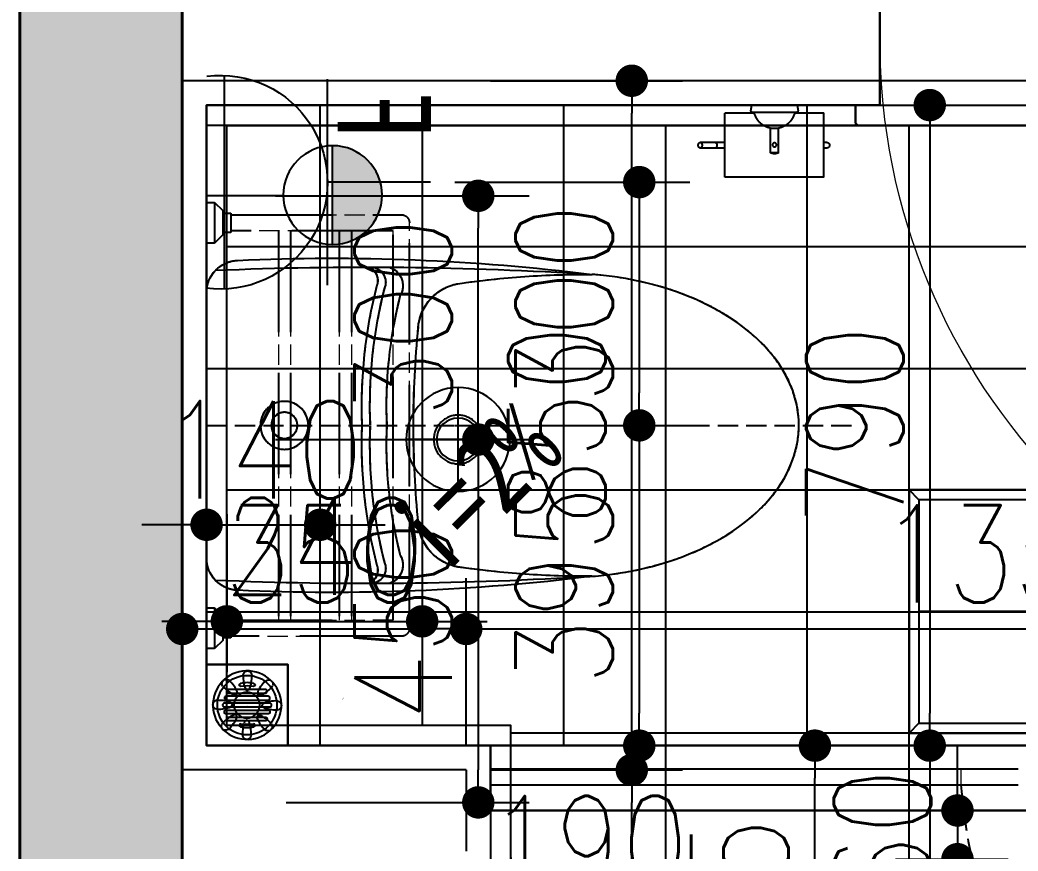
# Model space of a CAD drawing. Header units: inches. Extents: x -2597087 to 134135, y -662679 to 20000.
# Drawn here: x 6118 to 7348, y -38952 to -37927 of the extents above; entities that cross this region are included whole.
import ezdxf
from ezdxf.enums import TextEntityAlignment as Align

# ---------------------------------------------------------------- set-up
doc = ezdxf.new("R2010")
doc.units = ezdxf.units.IN
doc.header["$LTSCALE"] = 100
doc.header["$MEASUREMENT"] = 0
doc.linetypes.add('CENTER', pattern=[50.8, 31.75, -6.35, 6.35, -6.35])
doc.linetypes.add('DASH', pattern=[0.35, 0.25, -0.1])
doc.layers.get('0').update_dxf_attribs({"linetype": 'CONTINUOUS'})
doc.layers.get('Defpoints').update_dxf_attribs({"linetype": 'CONTINUOUS'})
for name, color, linetype in [('-04给水图层', 142, 'CENTER'), ('006地漏', 146, 'CONTINUOUS'), ('C天-CEILITE', 5, 'CONTINUOUS'), ('DOOR', 4, 'CONTINUOUS'), ('EQUIP-动力', 3, 'CONTINUOUS'), ('EQUIP-动力-DIM', 3, 'CONTINUOUS'), ('floor', 8, 'CONTINUOUS'), ('FUR-DIM', 3, 'CONTINUOUS'), ('PUB_HATCH', 8, 'CONTINUOUS'), ('RC', 1, 'CONTINUOUS'), ('RC-dim', 3, 'CONTINUOUS'), ('WALL', 7, 'CONTINUOUS'), ('wall-dim', 3, 'CONTINUOUS'), ('WALL-FSL', 1, 'CONTINUOUS'), ('WC', 1, 'CONTINUOUS'), ('WP_P_PJ', 1, 'CONTINUOUS')]:
    doc.layers.add(name, color=color, linetype=linetype)
for name, color, linetype, lineweight in [('COLUMN', 30, 'CONTINUOUS', 40), ('KBF', 1, 'CONTINUOUS', 0), ('平地共', 1, 'CONTINUOUS', 0)]:
    doc.layers.add(name, color=color, linetype=linetype, lineweight=lineweight)
doc.styles.get("Standard").update_dxf_attribs({"font": 'txt.shx', "width": 0.8, "bigfont": 'GBCBIG.shx'})
doc.styles.add('宋体', font='', dxfattribs={"width": 0.8})
doc.styles.add('繁黑体', font='simhei.ttf')
doc.styles.get('宋体').set_extended_font_data('SimSun')
doc.dimstyles.new('50', dxfattribs={"dimscale": 50, "dimtxt": 2.4, "dimasz": 0.8, "dimexe": 1.25, "dimexo": 0.6, "dimgap": 0.65, "dimtad": 1, "dimdec": 0, "dimdsep": 46, "dimtxsty": 'Standard', "dimblk1": 'DOT', "dimblk2": 'DOT', "dimsah": 1, "dimcen": 2.5, "dimclrd": 3, "dimclre": 3, "dimclrt": 3, "dimadec": 0, "dimazin": 0, "dimtfac": 1, "dimtdec": 0, "dimtix": 1, "dimtmove": 2, "dimatfit": 0, "dimldrblk": 'DOT', "dimfxl": 5, "dimfxlon": 1, "dimarcsym": 0})

# ---------------------------------------------------------------- blocks, each defined once
blk = doc.blocks.new('9#BZCcolumn')
at = {"layer": 'PUB_HATCH'}
blk.add_hatch(color=256, dxfattribs=at).paths.add_polyline_path([(261934.7, -29040.9), (261934.7, -30840.9), (261584.7, -30840.9), (261584.7, -31040.9), (261934.7, -31040.9), (261934.7, -31640.9), (262134.7, -31640.9), (262134.7, -29040.9)])
at = {"layer": 'COLUMN'}
for p, q in [((261934.7, -29040.9), (261934.7, -30840.9)), ((262134.7, -31640.9), (262134.7, -29040.9))]:
    blk.add_line(p, q, dxfattribs=at)
blk = doc.blocks.new('$DorLib2D$00000001')
for p, q in [((0.45, 0.975), (0.5, 0.975)), ((0.45, 0), (0.45, 0.975)), ((0.5, 0), (0.5, 0.975)), ((0.5, 0), (0.45, 0))]:
    blk.add_line(p, q)
at = {"lineweight": 13}
blk.add_arc((0.475, 0), 0.975, 91.4693, 180, dxfattribs=at)
blk = doc.blocks.new('A$C39DC2553')
at = {"color": 1, "linetype": 'DASH'}
for p, q in [((33, 89), (33, 9.9)), ((155, 89), (33, 89)), ((155, 89), (155, 9.9)), ((33, 53), (2.3, 53)), ((99, 59), (89, 59)), ((89, 59), (89, 28.5)), ((99, 59), (99, 28.5)), ((158.5, 53), (155, 53)), ((33, 46), (2.3, 46)), ((158.5, 46), (155, 46)), ((89, 28.5), (99, 28.5)), ((69.2, 9.9), (33, 9.9)), ((155, 9.9), (118.8, 9.9))]:
    blk.add_line(p, q, dxfattribs=at)
blk.add_lwpolyline([(65, 7), (66, 0), (122, 0), (123, 7, 0.414214), (121, 9), (67, 9, 0.414214)], format="xyb", close=True, dxfattribs=at)
blk.add_circle((94, 49), 2.5, dxfattribs=at)
for centre, radius, start, end in [((94, 47), 13, 67.3801, 112.6199), ((158.5, 49.5), 3.5, 270, 90), ((94, 3.4), 25.6, 101.2518, 167.3196), ((94, 3.4), 25.6, 12.6804, 78.7482)]:
    blk.add_arc(centre, radius, start, end, dxfattribs=at)
at = {"color": 1, "linetype": 'DASH', "extrusion": (0, 0, -1)}
blk.add_ellipse((2.3, 49.5), major_axis=(0, 3.5), ratio=0.672221, start_param=3.141593, end_param=9.424778, dxfattribs=at)
at = {"color": 1, "linetype": 'DASH'}
blk.add_ellipse((20.7, 49.5), major_axis=(0, 3.5), ratio=0.672221, start_param=3.141593, end_param=6.283185, dxfattribs=at)
blk = doc.blocks.new('$迪奥三期平面$00000740')
at = {"color": 1}
for p in [(0, 163.5), (0, -163.5)]:
    blk.add_line(p, (0, 0), dxfattribs=at)
for radius in [29.6, 16.1]:
    blk.add_circle((95.9, 0), radius, dxfattribs=at)
for centre, radius, start, end in [((40, 163.5), 40, 92.5999, 180), ((155.1, -2371.3), 2577.4, 82.8664, 92.5999), ((197, -4116.4), 4311.6, 86.3006, 92.4712), ((201.9, 176.4), 18.8, 342.3593, 95.9315), ((192.7, 178.4), 18.2, 343.3813, 66.4724), ((217.8, 172), 24.1, 332.2033, 71.9404), ((468.5, -913.5), 1099.7, 89.6519, 98.297), ((793.4, 23.7), 602, 165.6185, 182.2533), ((320.7, 115.7), 60, 100.4701, 174.6079), ((793.4, 23.7), 592, 165.6185, 182.2533), ((773.9, 23.7), 552, 165.6185, 182.4575), ((1633.1, -8.2), 1378.2, 174.6079, 179.6591), ((793.4, -23.7), 602, 177.7467, 194.3815), ((773.9, -23.7), 552, 177.5425, 194.3815), ((1633.1, 8.2), 1378.2, 180.3409, 185.3921), ((793.4, -23.7), 592, 177.7467, 194.3815), ((320.7, -115.7), 60, 185.3921, 259.5299), ((40, -163.5), 40, 180, 267.4001), ((201.9, -176.4), 18.8, 264.0685, 17.6407), ((217.8, -172), 24.1, 288.0596, 27.7967), ((192.7, -178.4), 18.2, 293.5276, 16.6187), ((468.5, 913.5), 1099.7, 261.703, 270.3481), ((197, 4116.4), 4311.6, 267.5288, 273.6994), ((155.1, 2371.3), 2577.4, 267.4001, 277.1336)]:
    blk.add_arc(centre, radius, start, end, dxfattribs=at)
blk.add_ellipse((440.7, 0), major_axis=(-289.3, 0), ratio=0.648116, start_param=1.570796, end_param=4.592942, dxfattribs=at)
blk = doc.blocks.new('地漏')
at = {"layer": 'WP_P_PJ', "color": 8}
for p, q in [((24.9, 59.7), (25.3, 59.7)), ((75.1, 59.7), (74.7, 59.7)), ((25.3, 40.3), (24.9, 40.3)), ((74.7, 40.3), (75.1, 40.3))]:
    blk.add_line(p, q, dxfattribs=at)
at = {"layer": 'WP_P_PJ'}
blk.add_lwpolyline([(0, 0), (100, 0), (100, 100), (0, 100)], close=True, dxfattribs=at)
at = {"layer": 'WP_P_PJ', "color": 8}
for points in [[(35.3, 27.4), (35.3, 72.6, 0.414214), (33.3, 74.6), (32.6, 74.6, 0.233794), (31, 73.9, 0.16449), (30.6, 72.6), (30.6, 27.4, 0.414214), (32.6, 25.4), (33.3, 25.4, 0.414214), (35.3, 27.4), (35.3, 72.6)], [(43.8, 23.9), (43.8, 76.1, 0.414214), (41.8, 78.1), (41.1, 78.1, 0.233794), (39.5, 77.3, 0.16449), (39.1, 76.1), (39.1, 23.9, 0.414214), (41.1, 21.9), (41.8, 21.9, 0.414214), (43.8, 23.9), (43.8, 76.1)], [(52.3, 21.8), (52.3, 78.2, 0.414214), (50.3, 80.2), (49.7, 80.2, 0.233794), (48.1, 79.4, 0.16449), (47.7, 78.2), (47.7, 21.8, 0.414214), (49.7, 19.8), (50.3, 19.8, 0.414214), (52.3, 21.8), (52.3, 78.2)], [(56.2, 23.9), (56.2, 76.1, -0.414214), (58.2, 78.1), (58.9, 78.1, -0.233794), (60.5, 77.3, -0.16449), (60.9, 76.1), (60.9, 23.9, -0.414214), (58.9, 21.9), (58.2, 21.9, -0.414214), (56.2, 23.9), (56.2, 76.1)], [(64.7, 27.4), (64.7, 72.6, -0.414214), (66.7, 74.6), (67.4, 74.6, -0.233794), (69, 73.9, -0.16449), (69.4, 72.6), (69.4, 27.4, -0.414214), (67.4, 25.4), (66.7, 25.4, -0.414214), (64.7, 27.4), (64.7, 72.6)]]:
    blk.add_lwpolyline(points, format="xyb", dxfattribs=at)
blk.add_circle((50, 50), 36.7, dxfattribs=at)
for centre, radius, start, end in [((54.2, 50), 31.9, 165.078, 194.7951), ((25.3, 57.7), 2, 90, 165.078), ((24.9, 57.7), 2, 0, 90), ((74.8, 50), 48.5, 170.9042, 189.0958), ((75.1, 57.7), 2, 90, 180), ((25.2, 50), 48.5, 350.9042, 9.0958), ((74.7, 57.7), 2, 14.922, 90), ((45.8, 50), 31.9, 345.2049, 14.922), ((25.3, 42.3), 2, 194.7951, 270), ((24.9, 42.3), 2, 270, 0), ((75.1, 42.3), 2, 180, 270), ((74.7, 42.3), 2, 270, 345.2049)]:
    blk.add_arc(centre, radius, start, end, dxfattribs=at)
blk = doc.blocks.new('_Dot')
at = {"color": 0, "linetype": 'ByBlock', "lineweight": -2}
blk.add_line((-0.5, 0), (-1, 0), dxfattribs=at)
at = {"color": 0, "linetype": 'ByBlock', "const_width": 0.5}
blk.add_lwpolyline([(-0.25, 0, 1), (0.25, 0, 1)], format="xyb", close=True, dxfattribs=at)
blk = doc.blocks.new('*D1178')
at = {"layer": 'Defpoints', "color": 0, "transparency": 16777216}
for p in [(6897.9, -38032.1), (6897.9, -38822.1), (7239.2, -38822.1)]:
    blk.add_point(p, dxfattribs=at)
at = {"layer": 'FUR-DIM', "color": 3, "lineweight": -2, "transparency": 16777216}
for p, q in [((6989.2, -38032.1), (7301.7, -38032.1)), ((7239.2, -38072.1), (7239.2, -38782.1)), ((6989.2, -38822.1), (7301.7, -38822.1))]:
    blk.add_line(p, q, dxfattribs=at)
at = {"layer": 'FUR-DIM', "color": 3, "lineweight": -2, "transparency": 16777216, "xscale": 40, "yscale": 40, "zscale": 40}
for p, rotation in [((7239.2, -38032.1), 90), ((7239.2, -38822.1), 270)]:
    blk.add_blockref('_Dot', p, dxfattribs=dict(at, rotation=rotation))
at = {"layer": 'FUR-DIM', "color": 3, "transparency": 16777216, "insert": (7146.7, -38427.1), "char_height": 120, "attachment_point": 5, "rotation": 90}
blk.add_mtext('790', dxfattribs=at)
blk = doc.blocks.new('*D1179')
at = {"layer": 'Defpoints', "color": 0, "transparency": 16777216}
for p in [(6897.9, -38822.1), (6897.9, -39702.1), (7239.2, -39702.1)]:
    blk.add_point(p, dxfattribs=at)
at = {"layer": 'FUR-DIM', "color": 3, "lineweight": -2, "transparency": 16777216}
for p, q in [((6989.2, -38822.1), (7301.7, -38822.1)), ((7239.2, -38862.1), (7239.2, -39662.1)), ((6989.2, -39702.1), (7301.7, -39702.1))]:
    blk.add_line(p, q, dxfattribs=at)
at = {"layer": 'FUR-DIM', "color": 3, "lineweight": -2, "transparency": 16777216, "xscale": 40, "yscale": 40, "zscale": 40}
for p, rotation in [((7239.2, -38822.1), 90), ((7239.2, -39702.1), 270)]:
    blk.add_blockref('_Dot', p, dxfattribs=dict(at, rotation=rotation))
at = {"layer": 'FUR-DIM', "color": 3, "transparency": 16777216, "insert": (7146.7, -39262.1), "char_height": 120, "attachment_point": 5, "rotation": 90}
blk.add_mtext('880', dxfattribs=at)
blk = doc.blocks.new('A$C7E671F70')
at = {"layer": 'C天-CEILITE', "color": 8}
for p, q in [((12.2, 287.8), (0, 300)), ((287.8, 287.8), (300, 300)), ((12.2, 12.2), (0, 0)), ((287.8, 12.2), (300, 0))]:
    blk.add_line(p, q, dxfattribs=at)
at = {"layer": 'C天-CEILITE', "color": 1}
blk.add_lwpolyline([(0, 300), (300, 300), (300, 0), (0, 0)], close=True, dxfattribs=at)
at = {"layer": 'C天-CEILITE', "color": 8}
blk.add_lwpolyline([(12.2, 287.8), (287.8, 287.8), (287.8, 12.2), (12.2, 12.2)], close=True, dxfattribs=at)
at = {"layer": 'RC', "color": 8}
for p, q in [((150, 287.8), (150, 12.2)), ((12.2, 150), (287.8, 150))]:
    blk.add_line(p, q, dxfattribs=at)
blk = doc.blocks.new('A$C305E440D')
at = {"layer": 'RC'}
blk.add_blockref('A$C7E671F70', (0, -300), dxfattribs=at)
blk = doc.blocks.new('42aaaa')
at = {"color": 8, "linetype": 'DASH', "ltscale": 5}
for p, q in [((1589282, -158208.3), (1589282, -158129.3)), ((1589282, -158129.3), (1589318.2, -158129.3)), ((1589367.7, -158129.3), (1589404, -158129.3)), ((1589404, -158208.3), (1589404, -158129.3)), ((1589348, -158147.8), (1589338, -158147.8)), ((1589338, -158178.3), (1589338, -158147.8)), ((1589348, -158178.3), (1589348, -158147.8)), ((1589278.5, -158165.3), (1589282, -158165.3)), ((1589404, -158165.3), (1589434.6, -158165.3)), ((1589278.5, -158172.3), (1589282, -158172.3)), ((1589338, -158178.3), (1589348, -158178.3)), ((1589404, -158172.3), (1589434.6, -158172.3)), ((1589282, -158208.3), (1589404, -158208.3)), ((1590033, -158239.5), (1590033, -158289.5)), ((1590013, -158254.5), (1589803, -158254.5)), ((1589793, -158764.5), (1589793, -158264.5)), ((1589813, -158274.5), (1590013, -158274.5)), ((1589813, -158754.5), (1589813, -158274.5)), ((1589864.4, -158274.5), (1589864.4, -158754.5)), ((1589879.4, -158274.5), (1589879.4, -158754.5)), ((1589939.4, -158274.5), (1589939.4, -158754.5)), ((1589954.4, -158274.5), (1589954.4, -158754.5)), ((1590033, -158739.5), (1590033, -158789.5)), ((1590013, -158754.5), (1589813, -158754.5)), ((1589803, -158774.5), (1590013, -158774.5))]:
    blk.add_line(p, q, dxfattribs=at)
at = {"color": 8, "ltscale": 5}
for p, q in [((1590043, -158350.8), (1590043, -158514.3)), ((1590043, -158677.8), (1590043, -158514.3)), ((1589693, -158909.3), (1588403, -158909.3)), ((1589692.8, -158937.8), (1589042.8, -158937.8)), ((1589693, -158957.8, 0), (1589693, -158937.8)), ((1589692.8, -158957.8, 0), (1589042.8, -158957.8)), ((1589693, -158989.3), (1588403, -158989.3))]:
    blk.add_line(p, q, dxfattribs=at)
at = {"color": 8, "linetype": 'DASH', "ltscale": 5}
blk.add_lwpolyline([(1589372, -158126.3), (1589371, -158119.3), (1589315, -158119.3), (1589314, -158126.3, 0.414214), (1589316, -158128.3), (1589370, -158128.3, 0.414214)], format="xyb", close=True, dxfattribs=at)
for points in [[(1590023, -158249.5), (1590023, -158279.5), (1590033, -158289.5), (1590043, -158289.5), (1590043, -158239.5), (1590033, -158239.5)], [(1590023, -158749.5), (1590023, -158779.5), (1590033, -158789.5), (1590043, -158789.5), (1590043, -158739.5), (1590033, -158739.5)]]:
    blk.add_lwpolyline(points, close=True, dxfattribs=at)
for points in [[(1590023, -158252.5), (1590013, -158252.5), (1590013, -158276.5), (1590023, -158276.5)], [(1590023, -158752.5), (1590013, -158752.5), (1590013, -158776.5), (1590023, -158776.5)]]:
    blk.add_lwpolyline(points, dxfattribs=at)
blk.add_circle((1589343, -158168.3), 2.5, dxfattribs=at)
at = {"color": 8, "ltscale": 5}
for radius in [29.6, 16.1]:
    blk.add_circle((1589947.1, -158514.3), radius, dxfattribs=at)
at = {"color": 8, "linetype": 'DASH', "ltscale": 5}
for centre, radius, start, end in [((1589343, -158122.7), 25.6, 192.6804, 258.7482), ((1589343, -158122.7), 25.6, 281.2518, 347.3196), ((1589278.5, -158168.8), 3.5, 90, 270), ((1589343, -158166.3), 13, 247.3801, 292.6199), ((1589803, -158264.5), 10, 90, 180), ((1589803, -158764.5), 10, 180, 270)]:
    blk.add_arc(centre, radius, start, end, dxfattribs=at)
at = {"color": 8, "ltscale": 5}
for centre, radius, start, end in [((1589887.9, -160885.6), 2577.4, 87.4001, 97.1336), ((1590003, -158350.8), 40, 0, 87.4001), ((1589846, -162630.7), 4311.6, 87.5288, 93.6994), ((1589574.5, -159427.8), 1099.7, 81.703, 90.3481), ((1589825.1, -158342.3), 24.1, 108.0596, 207.7967), ((1589841, -158337.9), 18.8, 84.0685, 197.6407), ((1589850.2, -158335.9), 18.2, 113.5276, 196.6187), ((1589722.3, -158398.6), 60, 5.3921, 79.5299), ((1589249.6, -158490.6), 592, 357.7467, 14.3815), ((1589249.6, -158490.6), 602, 357.7467, 14.3815), ((1589269.1, -158490.6), 552, 357.5425, 14.3815), ((1588409.9, -158522.5), 1378.2, 0.3409, 5.3921), ((1588409.9, -158506.1), 1378.2, 354.6079, 359.6591), ((1589269.1, -158538), 552, 345.6185, 2.4575), ((1589249.6, -158538), 592, 345.6185, 2.2533), ((1589249.6, -158538), 602, 345.6185, 2.2533), ((1589722.3, -158630), 60, 280.4701, 354.6079), ((1589825.1, -158686.3), 24.1, 152.2033, 251.9404), ((1589841, -158690.7), 18.8, 162.3593, 275.9315), ((1589850.2, -158692.7), 18.2, 163.3813, 246.4724), ((1590003, -158677.8), 40, 272.5999, 0), ((1589574.5, -157600.8), 1099.7, 269.6519, 278.297), ((1589846, -154397.9), 4311.6, 266.3006, 272.4712), ((1589887.9, -156143), 2577.4, 262.8664, 272.5999)]:
    blk.add_arc(centre, radius, start, end, dxfattribs=at)
at = {"color": 8, "linetype": 'DASH', "ltscale": 5}
blk.add_ellipse((1589416.3, -158168.8), major_axis=(0, -3.5), ratio=0.672221, start_param=3.141593, end_param=6.283185, dxfattribs=at)
at = {"color": 8, "linetype": 'DASH', "ltscale": 5, "extrusion": (0, 0, -1)}
blk.add_ellipse((1589434.6, -158168.8), major_axis=(0, -3.5), ratio=0.672221, start_param=3.141593, end_param=9.424778, dxfattribs=at)
at = {"color": 8, "ltscale": 5, "extrusion": (0, 0, -1)}
blk.add_ellipse((1589602.3, -158514.3), major_axis=(-289.3, 0), ratio=0.648116, start_param=4.712389, end_param=7.734535, dxfattribs=at)
blk = doc.blocks.new('A$C13D5077C')
at = {"layer": 'EQUIP-动力', "color": 7}
for points in [[(0, 262.5), (0, 135.5)], [(-127, 135.5), (127, 135.5)], [(-132.1, 8.5), (131.5, 8.5)]]:
    blk.add_lwpolyline(points, dxfattribs=at)
blk.add_lwpolyline([(130.5, -13.1, 1.142122), (-130.9, -14.4)], format="xyb", dxfattribs=at)
blk = doc.blocks.new('A$C415A6ACF')
at = {"layer": 'EQUIP-动力', "color": 2}
blk.add_blockref('A$C13D5077C', (84.4, 14.5), dxfattribs=at)
at = {"layer": 'EQUIP-动力', "style": '宋体', "width": 0.8}
blk.add_text('F', height=115.1, rotation=0.0003, dxfattribs=at).set_placement((165.7, 220.2), align=Align.MIDDLE_CENTER)
blk = doc.blocks.new('*D1213')
at = {"layer": 'Defpoints', "color": 0, "transparency": 16777216}
for p in [(6623.9, -38127.1), (6623.9, -38427.1), (6881.2, -38427.1)]:
    blk.add_point(p, dxfattribs=at)
at = {"layer": 'EQUIP-动力-DIM', "color": 3, "lineweight": -2, "transparency": 16777216}
for p, q in [((6653.9, -38127.1), (6943.7, -38127.1)), ((6881.2, -38167.1), (6881.2, -38387.1)), ((6653.9, -38427.1), (6943.7, -38427.1))]:
    blk.add_line(p, q, dxfattribs=at)
at = {"layer": 'EQUIP-动力-DIM', "color": 3, "lineweight": -2, "transparency": 16777216, "xscale": 40, "yscale": 40, "zscale": 40}
for p, rotation in [((6881.2, -38127.1), 90), ((6881.2, -38427.1), 270)]:
    blk.add_blockref('_Dot', p, dxfattribs=dict(at, rotation=rotation))
at = {"layer": 'EQUIP-动力-DIM', "color": 3, "transparency": 16777216, "insert": (6788.7, -38277.1), "char_height": 120, "attachment_point": 5, "rotation": 90}
blk.add_mtext('300', dxfattribs=at)
blk = doc.blocks.new('*D1238')
at = {"layer": 'Defpoints', "color": 0, "transparency": 16777216}
for p in [(6667.9, -38852.1), (6872, -38852.1), (6667.9, -39902.1)]:
    blk.add_point(p, dxfattribs=at)
at = {"layer": 'wall-dim', "color": 3, "lineweight": -2, "transparency": 16777216}
for p, q in [((6697.9, -38852.1), (6934.5, -38852.1)), ((6872, -39862.1), (6872, -38892.1)), ((6697.9, -39902.1), (6934.5, -39902.1))]:
    blk.add_line(p, q, dxfattribs=at)
at = {"layer": 'wall-dim', "color": 3, "lineweight": -2, "transparency": 16777216, "xscale": 40, "yscale": 40, "zscale": 40}
for p, rotation in [((6872, -38852.1), 90), ((6872, -39902.1), 270)]:
    blk.add_blockref('_Dot', p, dxfattribs=dict(at, rotation=rotation))
at = {"layer": 'wall-dim', "color": 3, "transparency": 16777216, "insert": (6779.5, -39377.1), "char_height": 120, "attachment_point": 5, "rotation": 90}
blk.add_mtext('1050', dxfattribs=at)
blk = doc.blocks.new('*D1239')
at = {"layer": 'Defpoints', "color": 0, "transparency": 16777216}
for p in [(6667.9, -38002.1), (6872, -38002.1), (6667.9, -38852.1)]:
    blk.add_point(p, dxfattribs=at)
at = {"layer": 'wall-dim', "color": 3, "lineweight": -2, "transparency": 16777216}
for p, q in [((6697.9, -38002.1), (6934.5, -38002.1)), ((6872, -38812.1), (6872, -38042.1)), ((6697.9, -38852.1), (6934.5, -38852.1))]:
    blk.add_line(p, q, dxfattribs=at)
at = {"layer": 'wall-dim', "color": 3, "lineweight": -2, "transparency": 16777216, "xscale": 40, "yscale": 40, "zscale": 40}
for p, rotation in [((6872, -38002.1), 90), ((6872, -38852.1), 270)]:
    blk.add_blockref('_Dot', p, dxfattribs=dict(at, rotation=rotation))
at = {"layer": 'wall-dim', "color": 3, "transparency": 16777216, "insert": (6779.5, -38427.1), "char_height": 120, "attachment_point": 5, "rotation": 90}
blk.add_mtext('850', dxfattribs=at)
blk = doc.blocks.new('*D1240')
at = {"layer": 'Defpoints', "color": 0, "transparency": 16777216}
for p in [(6667.9, -38678.2), (6317.9, -38852.1), (6667.9, -38852.1)]:
    blk.add_point(p, dxfattribs=at)
at = {"layer": 'wall-dim', "color": 3, "lineweight": -2, "transparency": 16777216}
for p, q in [((6317.9, -38822.1), (6317.9, -38615.7)), ((6667.9, -38822.1), (6667.9, -38615.7)), ((6357.9, -38678.2), (6627.9, -38678.2))]:
    blk.add_line(p, q, dxfattribs=at)
at = {"layer": 'wall-dim', "color": 3, "lineweight": -2, "transparency": 16777216, "xscale": 40, "yscale": 40, "zscale": 40, "rotation": 180}
blk.add_blockref('_Dot', (6317.9, -38678.2), dxfattribs=at)
at = {"layer": 'wall-dim', "color": 3, "lineweight": -2, "transparency": 16777216, "xscale": 40, "yscale": 40, "zscale": 40}
blk.add_blockref('_Dot', (6667.9, -38678.2), dxfattribs=at)
at = {"layer": 'wall-dim', "color": 3, "transparency": 16777216, "insert": (6492.9, -38585.7), "char_height": 120, "attachment_point": 5}
blk.add_mtext('350', dxfattribs=at)
blk = doc.blocks.new('*D1241')
at = {"layer": 'Defpoints', "color": 0, "transparency": 16777216}
for p in [(8017.9, -38678.2), (6667.9, -38852.1), (8017.9, -38852.1)]:
    blk.add_point(p, dxfattribs=at)
at = {"layer": 'wall-dim', "color": 3, "lineweight": -2, "transparency": 16777216}
for p, q in [((6667.9, -38822.1), (6667.9, -38615.7)), ((8017.9, -38822.1), (8017.9, -38615.7)), ((6707.9, -38678.2), (7977.9, -38678.2))]:
    blk.add_line(p, q, dxfattribs=at)
at = {"layer": 'wall-dim', "color": 3, "lineweight": -2, "transparency": 16777216, "xscale": 40, "yscale": 40, "zscale": 40, "rotation": 180}
blk.add_blockref('_Dot', (6667.9, -38678.2), dxfattribs=at)
at = {"layer": 'wall-dim', "color": 3, "lineweight": -2, "transparency": 16777216, "xscale": 40, "yscale": 40, "zscale": 40}
blk.add_blockref('_Dot', (8017.9, -38678.2), dxfattribs=at)
at = {"layer": 'wall-dim', "color": 3, "transparency": 16777216, "insert": (7342.9, -38585.7), "char_height": 120, "attachment_point": 5}
blk.add_mtext('1350', dxfattribs=at)
blk = doc.blocks.new('*D1370')
at = {"layer": 'Defpoints', "color": 0, "transparency": 16777216}
for p in [(6487.9, -38549.7), (6347.9, -38579.7), (6487.9, -38579.7)]:
    blk.add_point(p, dxfattribs=at)
at = {"layer": 'floor', "color": 3, "lineweight": -2, "transparency": 16777216}
for p, q in [((6347.9, -38549.7), (6347.9, -38487.2)), ((6487.9, -38549.7), (6487.9, -38487.2)), ((6307.9, -38549.7), (6267.9, -38549.7)), ((6347.9, -38549.7), (6487.9, -38549.7)), ((6527.9, -38549.7), (6567.9, -38549.7))]:
    blk.add_line(p, q, dxfattribs=at)
at = {"layer": 'floor', "color": 3, "lineweight": -2, "transparency": 16777216, "xscale": 40, "yscale": 40, "zscale": 40}
blk.add_blockref('_Dot', (6347.9, -38549.7), dxfattribs=at)
at = {"layer": 'floor', "color": 3, "lineweight": -2, "transparency": 16777216, "xscale": 40, "yscale": 40, "zscale": 40, "rotation": 180}
blk.add_blockref('_Dot', (6487.9, -38549.7), dxfattribs=at)
at = {"layer": 'floor', "color": 3, "transparency": 16777216, "insert": (6417.9, -38457.2), "char_height": 120, "attachment_point": 5}
blk.add_mtext('140', dxfattribs=at)
blk = doc.blocks.new('hbvcvxvn')
at = {"layer": 'WC', "color": 250, "linetype": 'DASH', "ltscale": 0.1}
for p, q in [((-20, 549.6, 0), (0, 549.6, 0)), ((30, 549.6, 0), (10, 549.6, 0)), ((-20, 529.6, 0), (0, 529.6, 0)), ((30, 529.6, 0), (10, 529.6, 0)), ((-50, 329.6, 0), (-50, 519.6, 0)), ((-30, 329.6, 0), (-30, 519.6, 0)), ((40, 329.6, 0), (40, 519.6, 0)), ((60, 329.6, 0), (60, 519.6, 0)), ((0, 319.6, 0), (-20, 319.6, 0)), ((10, 319.6, 0), (30, 319.6, 0)), ((0, 299.6, 0), (-20, 299.6, 0)), ((10, 299.6, 0), (30, 299.6, 0))]:
    blk.add_line(p, q, dxfattribs=at)
at = {"layer": 'WC'}
blk.add_lwpolyline([(0, 0), (10, 0), (10, 620), (0, 620)], close=True, dxfattribs=at)
at = {"layer": 'WC', "color": 8, "linetype": 'DASH'}
blk.add_arc((20.5, -40.5, 0), 660.8, 91.7788, 175.6157, dxfattribs=at)
at = {"layer": 'WC', "color": 250, "linetype": 'DASH', "ltscale": 0.1}
for centre, radius, start, end in [((-20, 519.6, 0), 30, 90, 180), ((30, 519.6, 0), 30, 0, 90), ((-20, 519.6, 0), 10, 90, 180), ((30, 519.6, 0), 10, 0, 90), ((-20, 329.6, 0), 30, 180, 270), ((-20, 329.6, 0), 10, 180, 270), ((30, 329.6, 0), 30, 270, 0), ((30, 329.6, 0), 10, 270, 0), ((30, 329.6, 0), 10, 270, 0)]:
    blk.add_arc(centre, radius, start, end, dxfattribs=at)
blk = doc.blocks.new('4342222')
at = {"layer": 'KBF', "color": 1}
for p, q in [((750.3, 10), (750.3, 30, 0)), ((750.1, 10, 0), (170, 10, 0))]:
    blk.add_line(p, q, dxfattribs=at)
at = {"layer": 'KBF', "color": 1, "elevation": 0}
blk.add_lwpolyline([(-539.9, 30), (-478.4, 30), (-478.4, 10), (-539.9, 10)], close=True, dxfattribs=at)
at = {"layer": 'KBF', "color": 1}
blk.add_lwpolyline([(750.1, 30), (170, 30), (170, 10)], dxfattribs=at)
at = {"layer": 'KBF', "xscale": -1}
blk.add_blockref('hbvcvxvn', (-468.4, 20, 0), dxfattribs=at)
blk = doc.blocks.new('dsafad5s64f64dsa64f')
at = {"layer": '-04给水图层', "linetype": 'Continuous'}
h = blk.add_hatch(color=251, dxfattribs=at)
edge = h.paths.add_edge_path(flags=17)
edge.add_line((9920.8, -56344.6), (9799, -56344.6))
edge = h.paths.add_edge_path()
edge.add_line((9799, -56344.6), (9920.8, -56344.6))
edge.add_arc((9859.9, -56344.6), 60.9, 180, 360, ccw=False)
at = {"layer": '-04给水图层', "color": 4, "linetype": 'Continuous'}
for p, q in [((9814.2, -56189.2), (9904.1, -56189.2)), ((9860.8, -56283.6), (9860.8, -56189.2))]:
    blk.add_line(p, q, dxfattribs=at)
blk.add_lwpolyline([(9920.8, -56344.6), (9799, -56344.6)], dxfattribs=at)
blk.add_circle((9859.9, -56344.6), 60.9, dxfattribs=at)
blk = doc.blocks.new('*D1539')
at = {"layer": '-04给水图层', "color": 3, "lineweight": -2, "transparency": 16777216}
for p, q in [((6884.5, -38822.1), (7160.2, -38822.1)), ((7097.7, -39207.1), (7097.7, -38862.1)), ((6884.5, -39247.1), (7160.2, -39247.1))]:
    blk.add_line(p, q, dxfattribs=at)
at = {"layer": 'Defpoints', "color": 0, "transparency": 16777216}
for p in [(6854.5, -38822.1), (7097.7, -38822.1), (6854.5, -39247.1)]:
    blk.add_point(p, dxfattribs=at)
at = {"layer": '-04给水图层', "color": 3, "lineweight": -2, "transparency": 16777216, "xscale": 40, "yscale": 40, "zscale": 40}
for p, rotation in [((7097.7, -38822.1), 90), ((7097.7, -39247.1), 270)]:
    blk.add_blockref('_Dot', p, dxfattribs=dict(at, rotation=rotation))
at = {"layer": '-04给水图层', "color": 3, "transparency": 16777216, "insert": (7005.2, -39034.6), "char_height": 120, "attachment_point": 5, "rotation": 90}
blk.add_mtext('425', dxfattribs=at)
blk = doc.blocks.new('*D1540')
at = {"layer": '-04给水图层', "color": 3, "lineweight": -2, "transparency": 16777216}
for p, q in [((6432.8, -38144), (6745.3, -38144)), ((6682.8, -38404.6), (6682.8, -38184)), ((6432.8, -38444.6), (6745.3, -38444.6))]:
    blk.add_line(p, q, dxfattribs=at)
at = {"layer": 'Defpoints', "color": 0, "transparency": 16777216}
for p in [(6390.3, -38144), (6682.8, -38144), (6390.3, -38444.6)]:
    blk.add_point(p, dxfattribs=at)
at = {"layer": '-04给水图层', "color": 3, "lineweight": -2, "transparency": 16777216, "xscale": 40, "yscale": 40, "zscale": 40}
for p, rotation in [((6682.8, -38144), 90), ((6682.8, -38444.6), 270)]:
    blk.add_blockref('_Dot', p, dxfattribs=dict(at, rotation=rotation))
at = {"layer": '-04给水图层', "color": 3, "transparency": 16777216, "insert": (6590.3, -38294.3), "char_height": 120, "attachment_point": 5, "rotation": 90}
blk.add_mtext('300', dxfattribs=at)
blk = doc.blocks.new('*D1541')
at = {"layer": '-04给水图层', "color": 3, "lineweight": -2, "transparency": 16777216}
for p, q in [((6445.8, -38444.6), (6745.3, -38444.6)), ((6682.8, -38484.6), (6682.8, -38852.1)), ((6445.8, -38892.1), (6745.3, -38892.1))]:
    blk.add_line(p, q, dxfattribs=at)
at = {"layer": 'Defpoints', "color": 0, "transparency": 16777216}
for p in [(6415.8, -38444.6), (6415.8, -38892.1), (6682.8, -38892.1)]:
    blk.add_point(p, dxfattribs=at)
at = {"layer": '-04给水图层', "color": 3, "lineweight": -2, "transparency": 16777216, "xscale": 40, "yscale": 40, "zscale": 40}
for p, rotation in [((6682.8, -38444.6), 90), ((6682.8, -38892.1), 270)]:
    blk.add_blockref('_Dot', p, dxfattribs=dict(at, rotation=rotation))
at = {"layer": '-04给水图层', "color": 3, "transparency": 16777216, "insert": (6590.3, -38668.3), "char_height": 120, "attachment_point": 5, "rotation": 90}
blk.add_mtext('450', dxfattribs=at)
blk = doc.blocks.new('5df5d5fd5f5dadsfsadfdsa')
at = {"layer": '-04给水图层', "color": 4, "linetype": 'ByBlock', "ltscale": 150}
blk.add_circle((7365.6, 17460), 64, dxfattribs=at)
at = {"layer": '-04给水图层', "color": 4, "ltscale": 150}
blk.add_circle((7365.6, 17460), 30, dxfattribs=at)
at = {"layer": '006地漏', "color": 8, "ltscale": 0.3}
for points in [[(7365.6, 17524), (7365.6, 17396)], [(7301.6, 17460), (7429.6, 17460)]]:
    blk.add_lwpolyline(points, dxfattribs=at)
at = {"layer": '006地漏', "ltscale": 0.3}
blk.add_circle((7365.6, 17460), 26.5, dxfattribs=at)
blk = doc.blocks.new('A$C5A370B41')
at = {"color": 251, "ltscale": 5}
for p, q in [((44, 87.4), (44.7, 89)), ((55.1, 87.4), (54.4, 89)), ((19.3, 72.3), (18.7, 73.8)), ((27.1, 80), (25.5, 80.7)), ((72.3, 80.7), (73.8, 81.3)), ((80, 72.9), (80.7, 74.5)), ((12.6, 55.1), (11, 54.4)), ((50, 50), (50, 50)), ((50, 50), (50, 50)), ((50, 50), (50, 50)), ((50, 50), (50, 50)), ((87.4, 56), (89, 55.3)), ((12.6, 44), (11, 44.7)), ((87.4, 44.9), (89, 45.6)), ((20, 27.1), (19.3, 25.5)), ((80.7, 27.7), (81.3, 26.2)), ((27.7, 19.3), (26.2, 18.7)), ((44.9, 12.6), (45.6, 11)), ((56, 12.6), (55.3, 11)), ((72.9, 20), (74.5, 19.3))]:
    blk.add_line(p, q, dxfattribs=at)
at = {"ltscale": 5}
blk.add_lwpolyline([(100, 100), (0, 100), (0, 0), (100, 0)], close=True, dxfattribs=at)
at = {"color": 251, "ltscale": 5}
for centre, major_axis, start_param, end_param in [((50, 50), (42.1, 3.5), -0.016227, 6.266958), ((49.6, 87), (3.72, 3.72), 5.892931, 8.244236), ((23.5, 75.8), (3.72, 3.72), 0.395144, 2.746449), ((75.8, 76.5), (3.72, 3.72), 5.107533, 7.458838), ((50.4, 50), (-11.2, 11.2), 1.570796326784468, 7.853981633964052), ((13, 49.6), (-3.72, 3.72), -0.390255, 1.961051), ((87, 50.4), (-3.72, 3.72), 2.751338, 5.102644), ((24.2, 23.5), (3.72, 3.72), 1.96594, 4.317245), ((76.5, 24.2), (3.72, 3.72), 3.536736, 5.888042), ((50.4, 13), (3.72, 3.72), 2.751338, 5.102644)]:
    blk.add_ellipse(centre, major_axis=major_axis, ratio=1, start_param=start_param, end_param=end_param, dxfattribs=at)
at = {"color": 251, "ltscale": 5, "extrusion": (0, 0, -1)}
for centre, major_axis, start_param, end_param in [((49.6, 87.4), (0, 19.2), 1.570796, 4.712389), ((23.2, 76.2), (-13.6, 13.6), 1.570796, 4.712389), ((76.2, 76.8), (13.6, 13.6), 1.570796, 4.712389), ((12.6, 49.6), (-19.2, 0), 1.570796, 4.712389), ((87.4, 50.4), (-19.2, 0), 4.712389, 7.853982), ((23.8, 23.2), (13.6, 13.6), -1.570796, 1.570796), ((76.8, 23.8), (-13.6, 13.6), 4.712389, 7.853982), ((50.4, 12.6), (0, 19.2), 4.712389, 7.853982)]:
    blk.add_ellipse(centre, major_axis=major_axis, ratio=0.286893, start_param=start_param, end_param=end_param, dxfattribs=at)
blk = doc.blocks.new('*D1568')
at = {"layer": 'Defpoints', "color": 0, "ltscale": 5, "transparency": 16777216}
for p in [(7166.9, -38902.1), (7166.9, -38962.1), (7273.4, -38962.1)]:
    blk.add_point(p, dxfattribs=at)
at = {"layer": 'floor', "color": 3, "lineweight": -2, "ltscale": 5, "transparency": 16777216}
for p, q in [((7273.4, -38862.1), (7273.4, -38822.1)), ((7196.9, -38902.1), (7335.9, -38902.1)), ((7273.4, -38902.1), (7273.4, -38962.1)), ((7196.9, -38962.1), (7335.9, -38962.1)), ((7273.4, -39002.1), (7273.4, -39042.1))]:
    blk.add_line(p, q, dxfattribs=at)
at = {"layer": 'floor', "color": 3, "lineweight": -2, "ltscale": 5, "transparency": 16777216, "xscale": 40, "yscale": 40, "zscale": 40}
for p, rotation in [((7273.4, -38902.1), 270), ((7273.4, -38962.1), 90)]:
    blk.add_blockref('_Dot', p, dxfattribs=dict(at, rotation=rotation))
at = {"layer": 'floor', "color": 3, "ltscale": 5, "transparency": 16777216, "insert": (7180.9, -38932.1), "char_height": 120, "attachment_point": 5, "rotation": 90}
blk.add_mtext('60', dxfattribs=at)
blk = doc.blocks.new('*D1582')
at = {"layer": 'Defpoints', "color": 0, "ltscale": 5, "transparency": 16777216}
for p in [(6722.9, -38930.2), (6913.6, -38930.2), (6913.6, -39036.7)]:
    blk.add_point(p, dxfattribs=at)
at = {"layer": 'RC-dim', "color": 3, "lineweight": -2, "ltscale": 5, "transparency": 16777216}
for p, q in [((6722.9, -38960.2), (6722.9, -39099.2)), ((6913.6, -38960.2), (6913.6, -39099.2)), ((6682.9, -39036.7), (6642.9, -39036.7)), ((6722.9, -39036.7), (6913.6, -39036.7)), ((6953.6, -39036.7), (6993.6, -39036.7))]:
    blk.add_line(p, q, dxfattribs=at)
at = {"layer": 'RC-dim', "color": 3, "lineweight": -2, "ltscale": 5, "transparency": 16777216, "xscale": 40, "yscale": 40, "zscale": 40}
blk.add_blockref('_Dot', (6722.9, -39036.7), dxfattribs=at)
at = {"layer": 'RC-dim', "color": 3, "lineweight": -2, "ltscale": 5, "transparency": 16777216, "xscale": 40, "yscale": 40, "zscale": 40, "rotation": 180}
blk.add_blockref('_Dot', (6913.6, -39036.7), dxfattribs=at)
at = {"layer": 'RC-dim', "color": 3, "ltscale": 5, "transparency": 16777216, "insert": (6818.3, -38944.2), "char_height": 120, "attachment_point": 5}
blk.add_mtext('190', dxfattribs=at)
blk = doc.blocks.new('*D1583')
at = {"layer": 'Defpoints', "color": 0, "ltscale": 5, "transparency": 16777216}
for p in [(6372.9, -38506.7), (6613.6, -38506.7), (6613.6, -38668.8)]:
    blk.add_point(p, dxfattribs=at)
at = {"layer": 'RC-dim', "color": 3, "lineweight": -2, "ltscale": 5, "transparency": 16777216}
for p, q in [((6372.9, -38536.7), (6372.9, -38731.3)), ((6613.6, -38536.7), (6613.6, -38731.3)), ((6332.9, -38668.8), (6292.9, -38668.8)), ((6372.9, -38668.8), (6613.6, -38668.8)), ((6653.6, -38668.8), (6693.6, -38668.8))]:
    blk.add_line(p, q, dxfattribs=at)
at = {"layer": 'RC-dim', "color": 3, "lineweight": -2, "ltscale": 5, "transparency": 16777216, "xscale": 40, "yscale": 40, "zscale": 40}
blk.add_blockref('_Dot', (6372.9, -38668.8), dxfattribs=at)
at = {"layer": 'RC-dim', "color": 3, "lineweight": -2, "ltscale": 5, "transparency": 16777216, "xscale": 40, "yscale": 40, "zscale": 40, "rotation": 180}
blk.add_blockref('_Dot', (6613.6, -38668.8), dxfattribs=at)
at = {"layer": 'RC-dim', "color": 3, "ltscale": 5, "transparency": 16777216, "insert": (6493.3, -38576.3), "char_height": 120, "attachment_point": 5}
blk.add_mtext('240', dxfattribs=at)
blk = doc.blocks.new('A$C566B0CA4')
at = {"color": 8, "linetype": 'DASH'}
for p, q in [((0, 240), (50, 240)), ((500, 240), (550, 240)), ((15, 220), (15, 10)), ((35, 20), (35, 220)), ((515, 220), (515, 20)), ((535, 10), (535, 220)), ((35, 161.4), (515, 161.4)), ((35, 146.4), (515, 146.4)), ((35, 86.4), (515, 86.4)), ((35, 71.4), (515, 71.4)), ((515, 20), (35, 20)), ((525, 0), (25, 0))]:
    blk.add_line(p, q, dxfattribs=at)
for points in [[(10, 230), (40, 230), (50, 240), (50, 250), (0, 250), (0, 240)], [(510, 230), (540, 230), (550, 240), (550, 250), (500, 250), (500, 240)]]:
    blk.add_lwpolyline(points, close=True, dxfattribs=at)
for points in [[(13, 230), (13, 220), (37, 220), (37, 230)], [(513, 230), (513, 220), (537, 220), (537, 230)]]:
    blk.add_lwpolyline(points, dxfattribs=at)
for centre, start, end in [((25, 10), 180, 270), ((525, 10), 270, 360)]:
    blk.add_arc(centre, 10, start, end, dxfattribs=at)
blk = doc.blocks.new('*D1585')
at = {"layer": 'Defpoints', "color": 0, "ltscale": 5, "transparency": 16777216}
for p in [(6653.9, -38427.1), (6653.9, -38822.1), (6881.2, -38822.1)]:
    blk.add_point(p, dxfattribs=at)
at = {"layer": 'EQUIP-动力-DIM', "color": 3, "lineweight": -2, "ltscale": 5, "transparency": 16777216}
for p, q in [((6683.9, -38427.1), (6943.7, -38427.1)), ((6881.2, -38467.1), (6881.2, -38782.1)), ((6683.9, -38822.1), (6943.7, -38822.1))]:
    blk.add_line(p, q, dxfattribs=at)
at = {"layer": 'EQUIP-动力-DIM', "color": 3, "lineweight": -2, "ltscale": 5, "transparency": 16777216, "xscale": 40, "yscale": 40, "zscale": 40}
for p, rotation in [((6881.2, -38427.1), 90), ((6881.2, -38822.1), 270)]:
    blk.add_blockref('_Dot', p, dxfattribs=dict(at, rotation=rotation))
at = {"layer": 'EQUIP-动力-DIM', "color": 3, "ltscale": 5, "transparency": 16777216, "insert": (6788.7, -38624.6), "char_height": 120, "attachment_point": 5, "rotation": 90}
blk.add_mtext('395', dxfattribs=at)

msp = doc.modelspace()

# ---------------------------------------------------------------- hatches: boundary and pattern name
at = {"layer": 'floor'}
h = msp.add_hatch(dxfattribs=at)
h.set_pattern_fill('_USER', color=256, scale=300, double=1, pattern_type=0)
h.set_pattern_definition([(0, (7987.9, -38057.1), (0, 300), []), (90, (7987.9, -38057.1), (-300, 2e-14), [])])
h.paths.add_polyline_path([(6347.895, -38032.103), (7147.895, -38032.103), (7147.895, -38057.103), (7987.895, -38057.103), (7987.895, -38822.103), (6697.895, -38822.103), (6447.895, -38822.103), (6347.895, -38822.103)])
at = {"layer": 'RC'}
h = msp.add_hatch(dxfattribs=at)
h.set_pattern_fill('_USER', color=8, scale=300, double=1, pattern_type=0)
h.set_pattern_definition([(0, (7513.65, -38506.7), (0, 300), []), (90, (7513.65, -38506.7), (-300, 2e-14), [])])
h.paths.add_polyline_path([(7962.895, -38057.103), (7962.895, -39647.103), (7862.895, -39647.103), (6722.895, -39647.103), (6722.895, -38797.103), (6372.895, -38797.103), (6372.895, -38057.103)])

# ---------------------------------------------------------------- linework, layer by layer
at = {"layer": 'DOOR'}
msp.add_line((7977.895, -38002.103), (7177.895, -38002.103), dxfattribs=at)
at = {"layer": 'EQUIP-动力-DIM', "color": 8, "linetype": 'DASH'}
msp.add_line((6347.895, -38427.103), (7152.365, -38427.103), dxfattribs=at)
at = {"layer": 'floor', "color": 1}
for points in [[(7177.895, -37902.103), (7977.895, -37902.103), (7977.895, -38032.103), (7987.895, -38032.103), (7987.895, -38057.103), (7150.895, -38057.103), (7147.895, -38054.103), (7147.895, -38032.103), (7177.895, -38032.103)], [(6697.895, -38822.103), (7987.895, -38822.103), (7987.895, -38902.103), (6697.895, -38902.103)]]:
    msp.add_lwpolyline(points, close=True, dxfattribs=at)
at = {"layer": 'floor'}
msp.add_lwpolyline([(6347.895, -38032.103), (7147.895, -38032.103), (7147.895, -38057.103), (7987.895, -38057.103), (7987.895, -38822.103), (6697.895, -38822.103), (6447.895, -38822.103), (6447.895, -38822.103), (6347.895, -38822.103)], close=True, dxfattribs=at)
at = {"layer": 'floor', "color": 1, "elevation": 0}
msp.add_lwpolyline([(6829.758, -38450.22, 0, 0, 0), (6616.12, -38663.858, 38.503, 0, 0), (6516.215, -38764.332, 0, 0, 0)], format="xyseb", dxfattribs=at)
at = {"layer": 'KBF', "color": 2}
for p, q in [((6697.895, -38822.103), (7987.895, -38822.103)), ((6697.895, -38902.103), (7987.895, -38902.103))]:
    msp.add_line(p, q, dxfattribs=at)
at = {"layer": 'KBF', "color": 1}
msp.add_line((6697.895, -38870.6, 0), (6697.895, -38850.6), dxfattribs=at)
at = {"layer": 'RC'}
msp.add_lwpolyline([(7977.895, -37902.103), (7177.895, -37902.103), (7177.895, -38032.103), (7977.895, -38032.103)], close=True, dxfattribs=at)
at = {"layer": 'RC', "color": 8}
msp.add_lwpolyline([(7962.895, -38057.103), (7962.895, -39647.103), (7862.895, -39647.103), (7862.895, -39647.103), (6722.895, -39647.103), (6722.895, -38797.103), (6372.895, -38797.103), (6372.895, -38057.103)], close=True, dxfattribs=at)
at = {"layer": 'WALL'}
for p, q in [((6117.895, -38952.103), (6117.895, -37902.103)), ((7177.895, -37902.103), (7177.895, -38002.103)), ((6317.895, -38852.103), (6317.895, -38002.103)), ((7177.895, -38002.103), (6317.895, -38002.103)), ((6567.895, -38852.103), (6317.895, -38852.103)), ((6667.895, -38852.103), (6567.895, -38852.103)), ((6667.895, -38852.103), (6667.895, -38952.103)), ((6117.895, -39802.103), (6117.895, -38952.103)), ((6667.895, -38952.103), (6667.895, -38952.103))]:
    msp.add_line(p, q, dxfattribs=at)
at = {"layer": 'WALL-FSL'}
msp.add_lwpolyline([(7177.895, -38002.103), (7177.895, -38032.103), (6347.895, -38032.103), (6347.895, -38822.103), (6697.895, -38822.103), (6697.895, -39932.103), (6347.895, -39932.103), (6347.895, -40272.103), (7887.895, -40272.103), (7887.895, -39672.103), (7987.895, -39672.103), (7987.895, -38032.103), (7977.895, -38032.103), (7977.895, -38002.103)], dxfattribs=at)

# ---------------------------------------------------------------- block references
at = {"layer": '-04给水图层', "xscale": -1}
msp.add_blockref('42aaaa', (1596390.859, 120087.209), dxfattribs=at)
at = {"layer": '-04给水图层', "ltscale": 150, "xscale": -1, "rotation": 90}
msp.add_blockref('dsafad5s64f64dsa64f', (-49841.318, -28283.21), dxfattribs=at)
at = {"layer": '-04给水图层', "linetype": 'ByBlock', "ltscale": 150, "xscale": -1, "rotation": 270}
msp.add_blockref('5df5d5fd5f5dadsfsadfdsa', (-10802.129, -45810.127), dxfattribs=at)
at = {"layer": '006地漏', "extrusion": (0, 0, -1), "zscale": -1}
msp.add_blockref('A$C5A370B41', (-6447.895, -38822.103), dxfattribs=at)
at = {"layer": 'COLUMN', "xscale": -1}
msp.add_blockref('9#BZCcolumn', (268252.61, -8861.246), dxfattribs=at)
at = {"layer": 'DOOR', "xscale": 800, "yscale": -800, "zscale": -800}
msp.add_blockref('$DorLib2D$00000001', (7577.895, -37952.103), dxfattribs=at)
at = {"layer": 'EQUIP-动力', "xscale": -1}
msp.add_blockref('42aaaa', (1596390.859, 120087.209), dxfattribs=at)
at = {"layer": 'EQUIP-动力', "color": 2, "xscale": -1, "rotation": 269.978722602513}
msp.add_blockref('A$C415A6ACF', (6346.863, -38211.39), dxfattribs=at)
at = {"layer": 'KBF', "xscale": -1}
for name, p, rotation in [('A$C39DC2553', (6953.898, -38032.103), 180), ('A$C566B0CA4', (6597.895, -38152.33), 90)]:
    msp.add_blockref(name, p, dxfattribs=dict(at, rotation=rotation))
at = {"layer": 'KBF'}
msp.add_blockref('$迪奥三期平面$00000740', (6347.895, -38427.103), dxfattribs=at)
at = {"layer": 'KBF', "rotation": 180}
msp.add_blockref('4342222', (7448.035, -38840.6, 0), dxfattribs=at)
at = {"layer": 'RC', "color": 8, "xscale": -1, "rotation": 270}
msp.add_blockref('A$C305E440D', (7513.647, -38806.687), dxfattribs=at)
at = {"layer": '平地共', "linetype": 'DASH', "extrusion": (0, 0, -1), "xscale": -1, "zscale": -1, "rotation": 90}
msp.add_blockref('地漏', (-6347.895, -38722.103), dxfattribs=at)

# ---------------------------------------------------------------- texts
at = {"layer": 'floor', "color": 1, "style": '繁黑体', "width": 0.8}
msp.add_text('i=2%%% ', height=100.2674, rotation=44.950458, dxfattribs=at).set_placement((6698.176, -38485.252, 0), align=Align.MIDDLE_CENTER)

# ---------------------------------------------------------------- dimensions: what is measured, and where the dimension line sits
at = {"layer": '-04给水图层'}
for p1, p2, distance, picture, middle in [((6390.271, -38444.566), (6390.271, -38144.032), -292.572, '*D1540', (6590.343, -38294.299)), ((6415.795, -38444.566), (6415.795, -38892.103), 267.048, '*D1541', (6590.343, -38668.335)), ((6854.534, -39247.103), (6854.534, -38822.103), -243.183, '*D1539', (7005.217, -39034.603))]:
    dim = msp.add_aligned_dim(p1=p1, p2=p2, distance=distance, dimstyle='50', override={"dimrnd": 5}, dxfattribs=at)
    dim.commit()
    dim.dimension.update_dxf_attribs({"geometry": picture, "text_midpoint": middle})
at = {"layer": 'EQUIP-动力-DIM'}
dim = msp.add_linear_dim(base=(6881.214, -38427.103), p1=(6623.937, -38127.115), p2=(6623.937, -38427.103), angle=90, dimstyle='50', dxfattribs=at)
dim.commit()
dim.dimension.update_dxf_attribs({"geometry": '*D1213', "text_midpoint": (6788.714, -38277.109)})
at = {"layer": 'EQUIP-动力-DIM', "ltscale": 5}
dim = msp.add_linear_dim(base=(6881.214, -38822.103), p1=(6653.937, -38427.103), p2=(6653.937, -38822.103), angle=90, dimstyle='50', override={"dimfxl": 4, "dimarcsym": 2}, dxfattribs=at)
dim.commit()
dim.dimension.update_dxf_attribs({"geometry": '*D1585', "text_midpoint": (6788.714, -38624.603)})
at = {"layer": 'floor'}
dim = msp.add_linear_dim(base=(6487.895, -38549.703), p1=(6347.895, -38579.703), p2=(6487.895, -38579.703), angle=180, dimstyle='50', override={"dimarcsym": 2}, dxfattribs=at)
dim.commit()
dim.dimension.update_dxf_attribs({"geometry": '*D1370', "text_midpoint": (6417.895, -38457.203)})
at = {"layer": 'floor', "ltscale": 5}
dim = msp.add_linear_dim(base=(7273.414, -38962.103), p1=(7166.931, -38902.103), p2=(7166.931, -38962.103), angle=90, dimstyle='50', override={"dimfxl": 4, "dimarcsym": 2}, dxfattribs=at)
dim.commit()
dim.dimension.update_dxf_attribs({"geometry": '*D1568', "text_midpoint": (7180.914, -38932.103)})
at = {"layer": 'FUR-DIM'}
for base, p1, p2, picture, middle in [((7239.229, -38822.103), (6897.895, -38032.103), (6897.895, -38822.103), '*D1178', (7146.729, -38427.103)), ((7239.229, -39702.103), (6897.895, -38822.103), (6897.895, -39702.103), '*D1179', (7146.729, -39262.103))]:
    dim = msp.add_linear_dim(base=base, p1=p1, p2=p2, angle=90, dimstyle='50', dxfattribs=at)
    dim.commit()
    dim.dimension.update_dxf_attribs({"geometry": picture, "text_midpoint": middle})
at = {"layer": 'RC-dim', "ltscale": 5}
for base, p1, p2, text, picture, middle in [((6613.646, -38668.834), (6372.895, -38506.685), (6613.646, -38506.685), '240', '*D1583', (6493.27, -38576.334)), ((6913.646, -39036.672), (6722.895, -38930.219), (6913.646, -38930.219), '190', '*D1582', (6818.27, -38944.172))]:
    dim = msp.add_linear_dim(base=base, p1=p1, p2=p2, text=text, dimstyle='50', override={"dimfxl": 4, "dimarcsym": 2}, dxfattribs=at)
    dim.commit()
    dim.dimension.update_dxf_attribs({"geometry": picture, "text_midpoint": middle})
at = {"layer": 'wall-dim'}
for base, p1, p2, angle, picture, middle in [((6871.967, -38002.103), (6667.895, -38852.103), (6667.895, -38002.103), 90, '*D1239', (6779.467, -38427.103)), ((6667.895, -38678.244), (6317.895, -38852.103), (6667.895, -38852.103), 180, '*D1240', (6492.895, -38585.744)), ((8017.895, -38678.244), (6667.895, -38852.103), (8017.895, -38852.103), 180, '*D1241', (7342.895, -38585.744)), ((6871.967, -38852.103), (6667.895, -39902.103), (6667.895, -38852.103), 90, '*D1238', (6779.467, -39377.103))]:
    dim = msp.add_linear_dim(base=base, p1=p1, p2=p2, angle=angle, dimstyle='50', override={"dimfxl": 250, "dimarcsym": 2}, dxfattribs=at)
    dim.commit()
    dim.dimension.update_dxf_attribs({"geometry": picture, "text_midpoint": middle})

doc.saveas('drawing.dxf')
